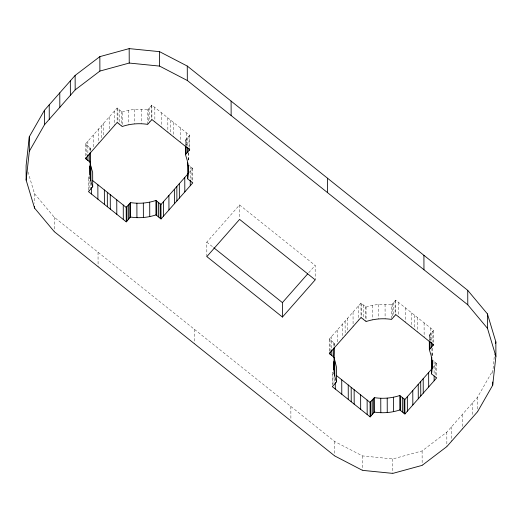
<?xml version="1.0" encoding="UTF-8"?>
<svg xmlns="http://www.w3.org/2000/svg" width="522" height="522" viewBox="0 0 522 522"><rect width="100%" height="100%" fill="white"/><g stroke="black" fill="none" stroke-linecap="round" stroke-linejoin="round"><path stroke-width="0.39" stroke-dasharray="2.61 1.96" d="M492.657 373.197L494.517 353.916M90.169 150.388L90.43 148.091L85.373 144.046L117.104 108.002L122.161 112.047L122.213 126.494M188.168 159.823L188.201 152.15M333.956 346.197L334.308 343.137L329.245 339.091L360.976 303.047L366.033 307.093L366.085 321.539M431.955 355.632L432.072 347.189M27.966 171.908L34.511 193.649L54.216 217.198L334.674 441.501L362.425 455.908L392.772 458.949L422.109 450.923L446.819 432.131L477.526 397.249L492.651 370.79M88.453 190.021L88.407 177.18L89.073 176.429L89.125 190.869M147.667 124.366L147.622 109.92L151.863 105.098L189.669 135.328L189.714 148.972M185.434 144.966L185.421 140.157L189.669 135.328M189.232 172.41L192.703 168.469L188.435 165.05M206.849 256.596L206.797 242.149L239.552 204.944L315.151 265.404L315.203 279.851M308.711 272.725L315.151 265.404M391.539 318.609L391.493 304.965L395.741 300.143L433.541 330.374L433.593 344.82M429.312 340.011L429.293 335.196L433.541 330.374M433.11 367.455L436.575 363.508L432.307 360.095M122.161 112.047C130.33 109.313 139.106 108.589 147.622 109.92M366.033 307.093C374.209 304.359 382.978 303.634 391.493 304.965M206.797 242.149L213.152 247.226M88.407 177.18L90.769 179.072M334.648 374.117L332.286 372.225L332.325 385.066M429.293 335.196L431.1 341.12M185.421 140.157L187.222 146.075M477.526 397.249L477.578 411.695M472.73 402.697L472.775 416.341M462.172 414.69L462.224 429.136M451.615 426.676L451.667 441.123M446.819 432.131L446.871 446.571M436.575 363.508L436.627 377.954M435.785 362.881L435.837 377.321M434.05 361.485L434.128 374.352M432.875 331.131L432.914 342.36M432.216 353.335L432.223 355.743M432.079 347.991L432.099 355.214M431.42 332.788L431.446 341.616M430.591 328.012L430.637 342.458M429.958 334.445L429.978 340.063M424.092 322.818L424.145 337.258M422.109 450.923L422.161 465.363M417.593 317.617L417.646 332.064M414.644 315.255L414.69 329.702M411.688 312.893L411.741 327.34M405.189 307.699L405.242 322.146M398.697 302.506L398.743 316.952M395.741 300.143L395.793 314.59M395.076 300.894L395.128 315.34M393.621 302.551L393.666 316.998M392.159 304.215L392.205 317.852M392.772 458.949L392.825 473.389M385.066 304.3L385.112 318.746M378.62 304.443L378.672 318.883M372.245 305.377L372.297 319.816M365.243 306.46L365.296 320.906M363.508 305.07L363.553 319.516M362.425 455.908L362.477 470.355M361.766 303.68L361.818 318.126M360.976 303.047L361.028 317.493M358.497 305.866L358.549 320.306M353.042 312.058L353.094 326.504M347.593 318.25L347.639 332.697M345.114 321.069L345.159 335.516M342.634 323.881L342.686 338.328M337.179 330.08L337.232 344.52M334.674 441.501L334.726 455.941M334.308 343.137L334.315 345.544M334.439 378.639L334.445 381.85M333.519 342.504L333.532 346.517M332.951 372.271L332.997 385.915M331.724 336.272L331.777 350.719M330.034 339.718L330.074 350.954M329.245 339.091L329.297 352.728M290.852 406.449L290.904 420.895M239.552 204.944L239.598 218.587M194.445 329.349L194.497 343.796M192.703 168.469L192.755 182.909M191.913 167.836L191.965 182.282M190.171 166.446L190.249 179.307M189.003 136.085L189.042 147.321M188.344 158.29L188.344 159.895M188.201 152.953L188.227 160.176M187.542 137.743L187.574 146.571M186.713 132.966L186.765 147.413M186.086 139.4L186.106 145.821M180.214 127.773L180.266 142.219M173.722 122.579L173.767 137.018M170.766 120.217L170.818 134.656M167.81 117.855L167.862 132.294M161.318 112.654L161.37 127.1M154.819 107.46L154.871 121.907M151.863 105.098L151.915 119.545M151.204 105.855L151.256 120.295M149.742 107.512L149.794 121.952M148.281 109.17L148.333 123.616M141.188 109.261L141.24 123.701M134.741 109.398L134.793 123.844M128.373 110.331L128.425 124.778M121.372 111.414L121.417 125.861M119.629 110.025L119.682 124.471M117.894 108.635L117.939 123.081M117.104 108.002L117.15 122.448M114.625 110.821L114.67 125.267M109.17 117.013L109.222 131.459M103.715 123.205L103.761 136.849M101.235 126.024L101.281 139.668M98.756 128.843L98.808 143.282M98.038 252.243L98.09 266.69M93.307 135.035L93.353 148.679M90.43 148.091L90.436 150.499M90.56 182.791L90.58 189.212M89.64 147.458L89.653 151.471M87.853 141.227L87.898 155.673M86.163 144.679L86.202 155.112M85.373 144.046L85.425 158.492M54.216 217.198L54.268 231.644M34.511 193.649L34.543 203.28"/><path stroke-width="0.78" d="M29.297 136.764L26.1 165.689L26.152 180.136L34.563 208.095L54.268 231.644L334.726 455.941L362.477 470.355L392.825 473.389L422.161 465.363L446.871 446.571L477.578 411.695L492.703 385.236L495.9 356.311L495.848 341.864L487.437 313.905L467.732 290.356L187.274 66.059L159.523 51.645L129.175 48.611L99.839 56.637L75.129 75.429L44.422 110.305L29.297 136.764L29.349 151.21L26.152 180.136M495.672 343.469L495.848 341.864M155.915 200.461L155.967 214.907L161.024 218.953L160.972 204.507L155.915 200.461C147.739 203.195 138.969 203.919 130.454 202.588L130.507 217.035L126.259 221.857L88.459 191.626L92.707 186.804C87.879 175.692 90.959 163.693 90.443 152.104M187.816 162.89L187.692 178.863L192.755 182.909L161.024 218.953M187.692 178.863L188.39 172.736L188.364 165.513M399.787 395.506L399.839 409.953L404.896 413.998L404.85 399.552L399.787 395.506C391.617 398.24 382.841 398.965 374.333 397.633L374.378 412.08L370.137 416.902L332.331 386.671L336.579 381.843C331.757 370.737 334.837 358.738 334.321 347.15M431.779 357.165L431.57 373.909L436.627 377.954L404.896 413.998M431.57 373.909L432.268 367.782L432.242 360.558M29.349 151.21L44.474 124.751L75.181 89.869L99.891 71.077L129.228 63.051L159.575 66.092L187.326 80.499L467.784 304.802L487.489 328.351L495.9 356.311M126.259 221.857L126.207 207.41L130.454 202.588M188.39 172.736L188.246 166.59L187.274 160.522L185.473 154.597L189.714 149.775L151.915 119.545L147.667 124.366C139.159 123.035 130.383 123.76 122.213 126.494L117.15 122.448L85.425 158.492L90.482 162.538M160.972 204.507L188.24 173.532M282.448 317.056L315.203 279.851L239.598 219.39L206.849 256.596L282.448 317.056L282.402 302.61L307.634 273.946M370.137 416.902L370.085 402.455L374.333 397.633M432.268 367.782L432.125 361.635L431.146 355.56L429.345 349.642L433.593 344.82L395.793 314.59L391.546 319.412C383.031 318.081 374.261 318.805 366.085 321.539L361.028 317.493L329.297 353.531L334.354 357.577M404.85 399.552L432.118 368.578M130.507 217.035C139.022 218.366 147.791 217.641 155.967 214.907M374.378 412.08C382.894 413.411 391.67 412.687 399.839 409.953M213.785 247.735L282.402 302.61M92.544 180.488L126.207 207.41M336.416 375.533L370.085 402.455M334.119 357.687L336.527 367.403L336.579 381.843M89.999 161.122L90.854 166.44L92.655 172.358L92.707 186.804M492.69 382.026L492.703 385.236M487.437 313.905L487.489 328.351M467.732 290.356L467.784 304.802M434.134 375.957L434.147 380.773M432.921 343.965L432.927 345.571M431.453 342.419L431.466 347.228M429.984 341.669L430.011 348.892M429.312 340.814L429.345 349.642M428.647 372.519L428.692 386.965M423.91 255.31L423.962 269.757M423.192 378.718L423.244 393.157M420.712 381.53L420.765 395.976M418.233 384.349L418.285 398.795M412.778 390.541L412.83 404.987M407.33 396.733L407.375 411.179M404.061 398.919L404.106 413.365M402.318 397.529L402.371 411.975M400.583 396.139L400.628 410.586M393.575 397.222L393.627 411.669M387.207 398.156L387.259 412.602M380.76 398.299L380.812 412.739M373.667 398.384L373.719 412.83M372.206 400.048L372.258 414.488M370.744 401.705L370.796 416.145M367.129 400.093L367.181 414.54M360.63 394.9L360.682 409.346M354.138 389.706L354.19 404.145M351.182 387.344L351.234 401.783M348.233 384.982L348.278 399.421M341.734 379.781L341.786 394.227M335.261 382.613L335.287 389.034M334.726 361.478L334.778 375.925M333.773 361.824L333.799 369.85M333.656 362.105L333.656 363.71M333.538 348.122L333.565 356.95M331.809 349.936L331.829 355.554M330.08 351.756L330.087 354.164M327.503 178.204L327.555 192.651M231.096 101.105L231.148 115.551M190.256 180.11L190.276 185.728M189.042 148.124L189.055 150.532M187.274 66.059L187.326 80.499M187.574 147.374L187.594 152.189M186.106 146.623L186.132 153.846M185.44 145.768L185.473 154.597M184.768 177.48L184.821 191.92M179.314 183.672L179.366 198.119M176.841 186.484L176.886 200.931M174.361 189.303L174.407 203.75M168.906 195.496L168.958 209.942M163.451 201.694L163.503 216.134M160.182 203.874L160.234 218.32M159.523 51.645L159.575 66.092M158.447 202.484L158.492 216.93M156.704 201.094L156.757 215.54M149.703 202.184L149.755 216.623M143.328 203.117L143.38 217.557M136.888 203.254L136.934 217.7M129.175 48.611L129.228 63.051M129.789 203.345L129.841 217.785M128.334 205.002L128.379 219.449M126.872 206.66L126.924 221.106M123.257 205.048L123.303 219.494M116.758 199.854L116.811 214.301M110.259 194.66L110.312 209.107M107.31 192.298L107.356 206.745M104.354 189.936L104.407 204.383M99.839 56.637L99.891 71.077M97.855 184.742L97.908 199.182M91.389 187.568L91.409 193.988M90.854 166.44L90.9 180.88M89.895 165.983L89.928 174.811M89.66 153.076L89.693 161.905M89.777 166.257L89.784 168.665M87.931 154.897L87.95 160.515M86.208 157.513L86.215 159.119M75.129 75.429L75.181 89.869M70.333 80.877L70.385 95.324M59.776 92.864L59.828 107.31M49.225 104.857L49.27 119.303M44.422 110.305L44.474 124.751M34.556 206.49L34.563 208.095"/></g></svg>
